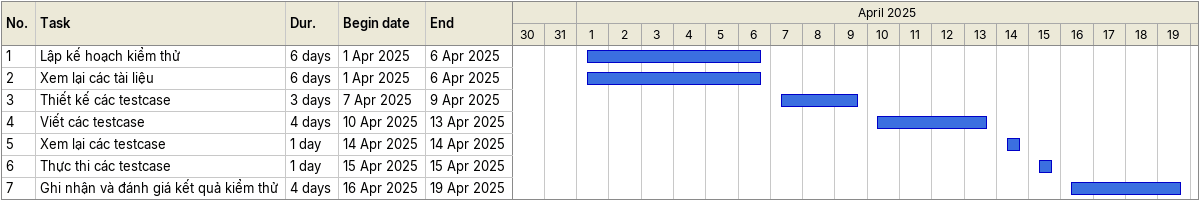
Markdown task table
| ID | Task | Duration | Start | Finish |
|---|---|---|---|---|
| 1 | Lập kế hoạch kiểm thử | 6d | 2025-04-01 | 2025-04-06 |
| 2 | Xem lại các tài liệu | 6d | 2025-04-01 | 2025-04-06 |
| 3 | Thiết kế các testcase | 3d | 2025-04-07 | 2025-04-09 |
| 4 | Viết các testcase | 4d | 2025-04-10 | 2025-04-13 |
| 5 | Xem lại các testcase | 1d | 2025-04-14 | 2025-04-14 |
| 6 | Thực thi các testcase | 1d | 2025-04-15 | 2025-04-15 |
| 7 | Ghi nhận và đánh giá kết quả kiểm thử | 4d | 2025-04-16 | 2025-04-19 |
